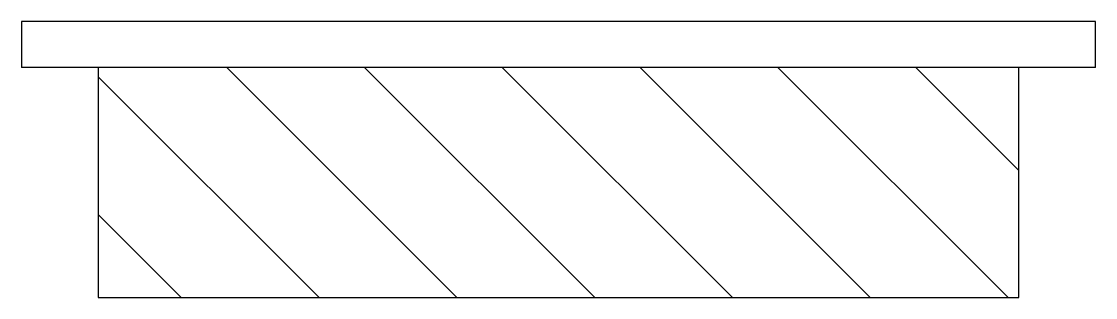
# Model space of a CAD drawing. Header units: millimetres. Extents: x -61.114 to -60.414, y 57.378 to 57.558.
import ezdxf

# ---------------------------------------------------------------- set-up
doc = ezdxf.new("R2010")
doc.units = ezdxf.units.MM
doc.header["$LTSCALE"] = 10
doc.layers.add('Inc_símbolos', color=2, linetype='Continuous')

msp = doc.modelspace()

# ---------------------------------------------------------------- hatches: boundary and pattern name
at = {"layer": 'Inc_símbolos'}
h = msp.add_hatch(dxfattribs=at)
h.set_pattern_fill('ANSI31', color=1, scale=0.02, angle=90, style=0)
h.set_pattern_definition([(135, (-3.48296, 137.33843), (-0.04490128, -0.04490128), [])])
h.paths.add_polyline_path([(-60.46385, 57.37751), (-60.46385, 57.52751), (-61.06385, 57.52751), (-61.06385, 57.37751)])

# ---------------------------------------------------------------- linework, layer by layer
for p, q in [((-60.41385, 57.55751), (-61.11385, 57.55751)), ((-61.11385, 57.55751), (-61.11385, 57.52751)), ((-60.41385, 57.52751), (-60.41385, 57.55751)), ((-60.41385, 57.52751), (-61.11385, 57.52751))]:
    msp.add_line(p, q, dxfattribs=at)
at = {"layer": 'Inc_símbolos', "color": 3}
for p, q in [((-61.06385, 57.52751), (-61.06385, 57.37751)), ((-60.46385, 57.37751), (-60.46385, 57.52751)), ((-61.06385, 57.37751), (-60.46385, 57.37751))]:
    msp.add_line(p, q, dxfattribs=at)

doc.saveas('drawing.dxf')
